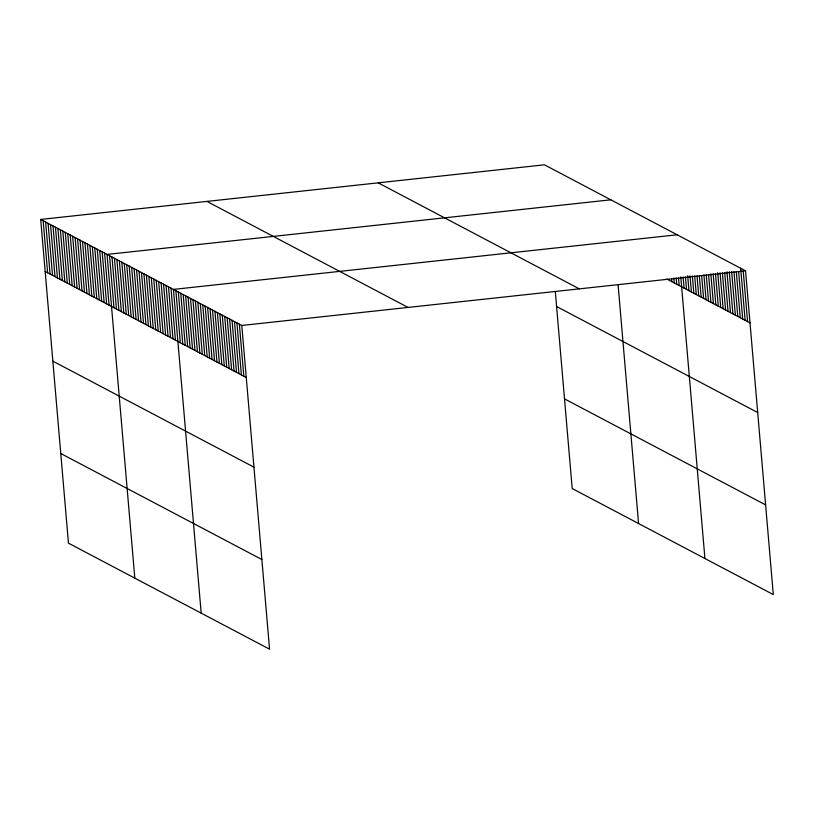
<?xml version="1.0" encoding="UTF-8"?>
<svg xmlns="http://www.w3.org/2000/svg" width="814" height="814" viewBox="0 0 814 814"><rect width="100%" height="100%" fill="white"/><g stroke="black" fill="none" stroke-linecap="round" stroke-linejoin="round"><path stroke-width="1.22" d="M40.7 219.434L241.799 325.458L269.556 649.185L68.457 543.162L40.7 219.434L544.444 164.815L745.543 270.838L773.3 594.566L572.201 488.542L555.311 291.575M610.805 199.806L107.061 254.426L134.819 578.144M677.177 234.788L173.423 289.408L201.18 613.135M241.799 325.458L745.543 270.838M666.89 279.06L750.009 322.873M378.205 182.845L579.314 288.858M556.593 306.512L757.692 412.535M206.939 201.414L408.038 307.427M564.509 398.891L765.618 504.904M45.157 271.469L246.266 377.493M52.849 361.131L253.948 467.155M60.765 453.5L261.864 559.523M743.213 270.787L747.567 321.591M740.659 268.264L745.125 320.299M738.644 271.937L742.683 319.017M736.314 271.886L740.241 317.725M733.974 271.835L737.799 316.442M731.644 271.784L735.357 315.15M729.303 271.744L732.915 313.868M726.963 271.693L730.473 312.576M724.735 272.883L728.031 311.294M722.405 272.832L725.589 310.002M720.064 272.782L723.147 308.72M717.734 272.741L720.705 307.427M715.506 273.931L718.263 306.145M713.166 273.88L715.821 304.853M710.826 273.83L713.379 303.561M708.597 275.02L710.937 302.279M706.267 274.969L708.495 300.987M703.927 274.928L706.053 299.705M701.699 276.119L703.611 298.412M699.368 276.068L701.169 297.13M697.028 276.017L698.727 295.838M694.688 275.966L696.285 294.556M692.358 275.926L693.843 293.264M690.018 275.875L691.401 291.982M687.688 275.824L688.959 290.69M685.459 277.014L686.517 289.408M683.119 276.964L684.075 288.115M680.789 276.913L704.924 558.516M678.54 278.103L679.171 285.531M676.19 278.042L676.719 284.239M673.839 277.991L674.257 282.946M671.591 279.171L671.804 281.644M618.152 285.46L638.563 523.534M239.357 324.165L243.824 376.21M236.915 322.883L241.382 374.918M234.473 321.591L238.94 373.636M232.031 320.309L236.498 372.344M229.589 319.017L234.056 371.062M227.147 317.735L231.614 369.77M224.705 316.442L229.172 368.477M222.263 315.16L226.73 367.195M219.821 313.868L224.288 365.903M217.379 312.586L221.846 364.621M214.937 311.294L219.404 363.329M212.495 310.012L216.962 362.047M210.053 308.72L214.52 360.755M207.611 307.438L212.078 359.473M205.169 306.145L209.636 358.18M202.727 304.853L207.194 356.898M200.285 303.571L204.752 355.606M197.843 302.279L202.31 354.324M195.401 300.997L199.868 353.032M192.959 299.705L197.426 351.75M190.517 298.423L194.984 350.458M188.075 297.13L192.542 349.175M185.633 295.848L190.1 347.883M183.191 294.556L187.658 346.601M180.749 293.274L185.216 345.309M178.307 291.982L182.774 344.017M175.865 290.7L180.332 342.735M170.971 288.115L175.427 340.15M168.508 286.813L172.975 338.858M166.056 285.521L170.513 337.556M163.594 284.228L168.06 336.263M161.141 282.926L165.598 334.971M158.679 281.634L163.136 333.669M156.217 280.342L160.684 332.377M153.765 279.039L158.221 331.084M151.302 277.747L155.769 329.782M148.85 276.455L153.307 328.49M146.388 275.152L150.855 327.197M143.936 273.86L148.392 325.895M141.473 272.568L145.94 324.603M139.021 271.266L143.478 323.3M136.559 269.973L141.015 322.008M134.096 268.681L138.563 320.716M131.644 267.379L136.101 319.414M129.182 266.086L133.649 318.121M126.73 264.784L131.186 316.829M124.267 263.492L128.734 315.527M121.815 262.2L126.272 314.235M119.353 260.897L123.809 312.942M116.89 259.605L121.357 311.64M114.438 258.313L118.895 310.348M111.976 257.01L116.443 309.055M109.524 255.718L113.98 307.753M104.609 253.123L109.066 305.169M102.147 251.831L106.614 303.866M99.695 250.539L104.151 302.574M97.232 249.237L101.689 301.282M94.77 247.944L99.237 299.979M92.318 246.652L96.774 298.687M89.855 245.35L94.322 297.385M87.403 244.058L91.86 296.093M84.941 242.755L89.408 294.8M82.489 241.463L86.945 293.498M80.026 240.171L84.483 292.206M77.564 238.868L82.031 290.913M75.112 237.576L79.569 289.611M72.65 236.284L77.116 288.319M70.197 234.981L74.654 287.027M67.735 233.689L72.202 285.724M65.283 232.397L69.739 284.432M62.82 231.095L67.287 283.14M60.368 229.802L64.825 281.837M57.906 228.51L62.363 280.545M55.444 227.208L59.91 279.253M52.991 225.916L57.448 277.95M50.529 224.623L54.996 276.658M48.077 223.321L52.534 275.356M45.615 222.029L50.081 274.064M43.162 220.726L47.619 272.771"/></g></svg>
